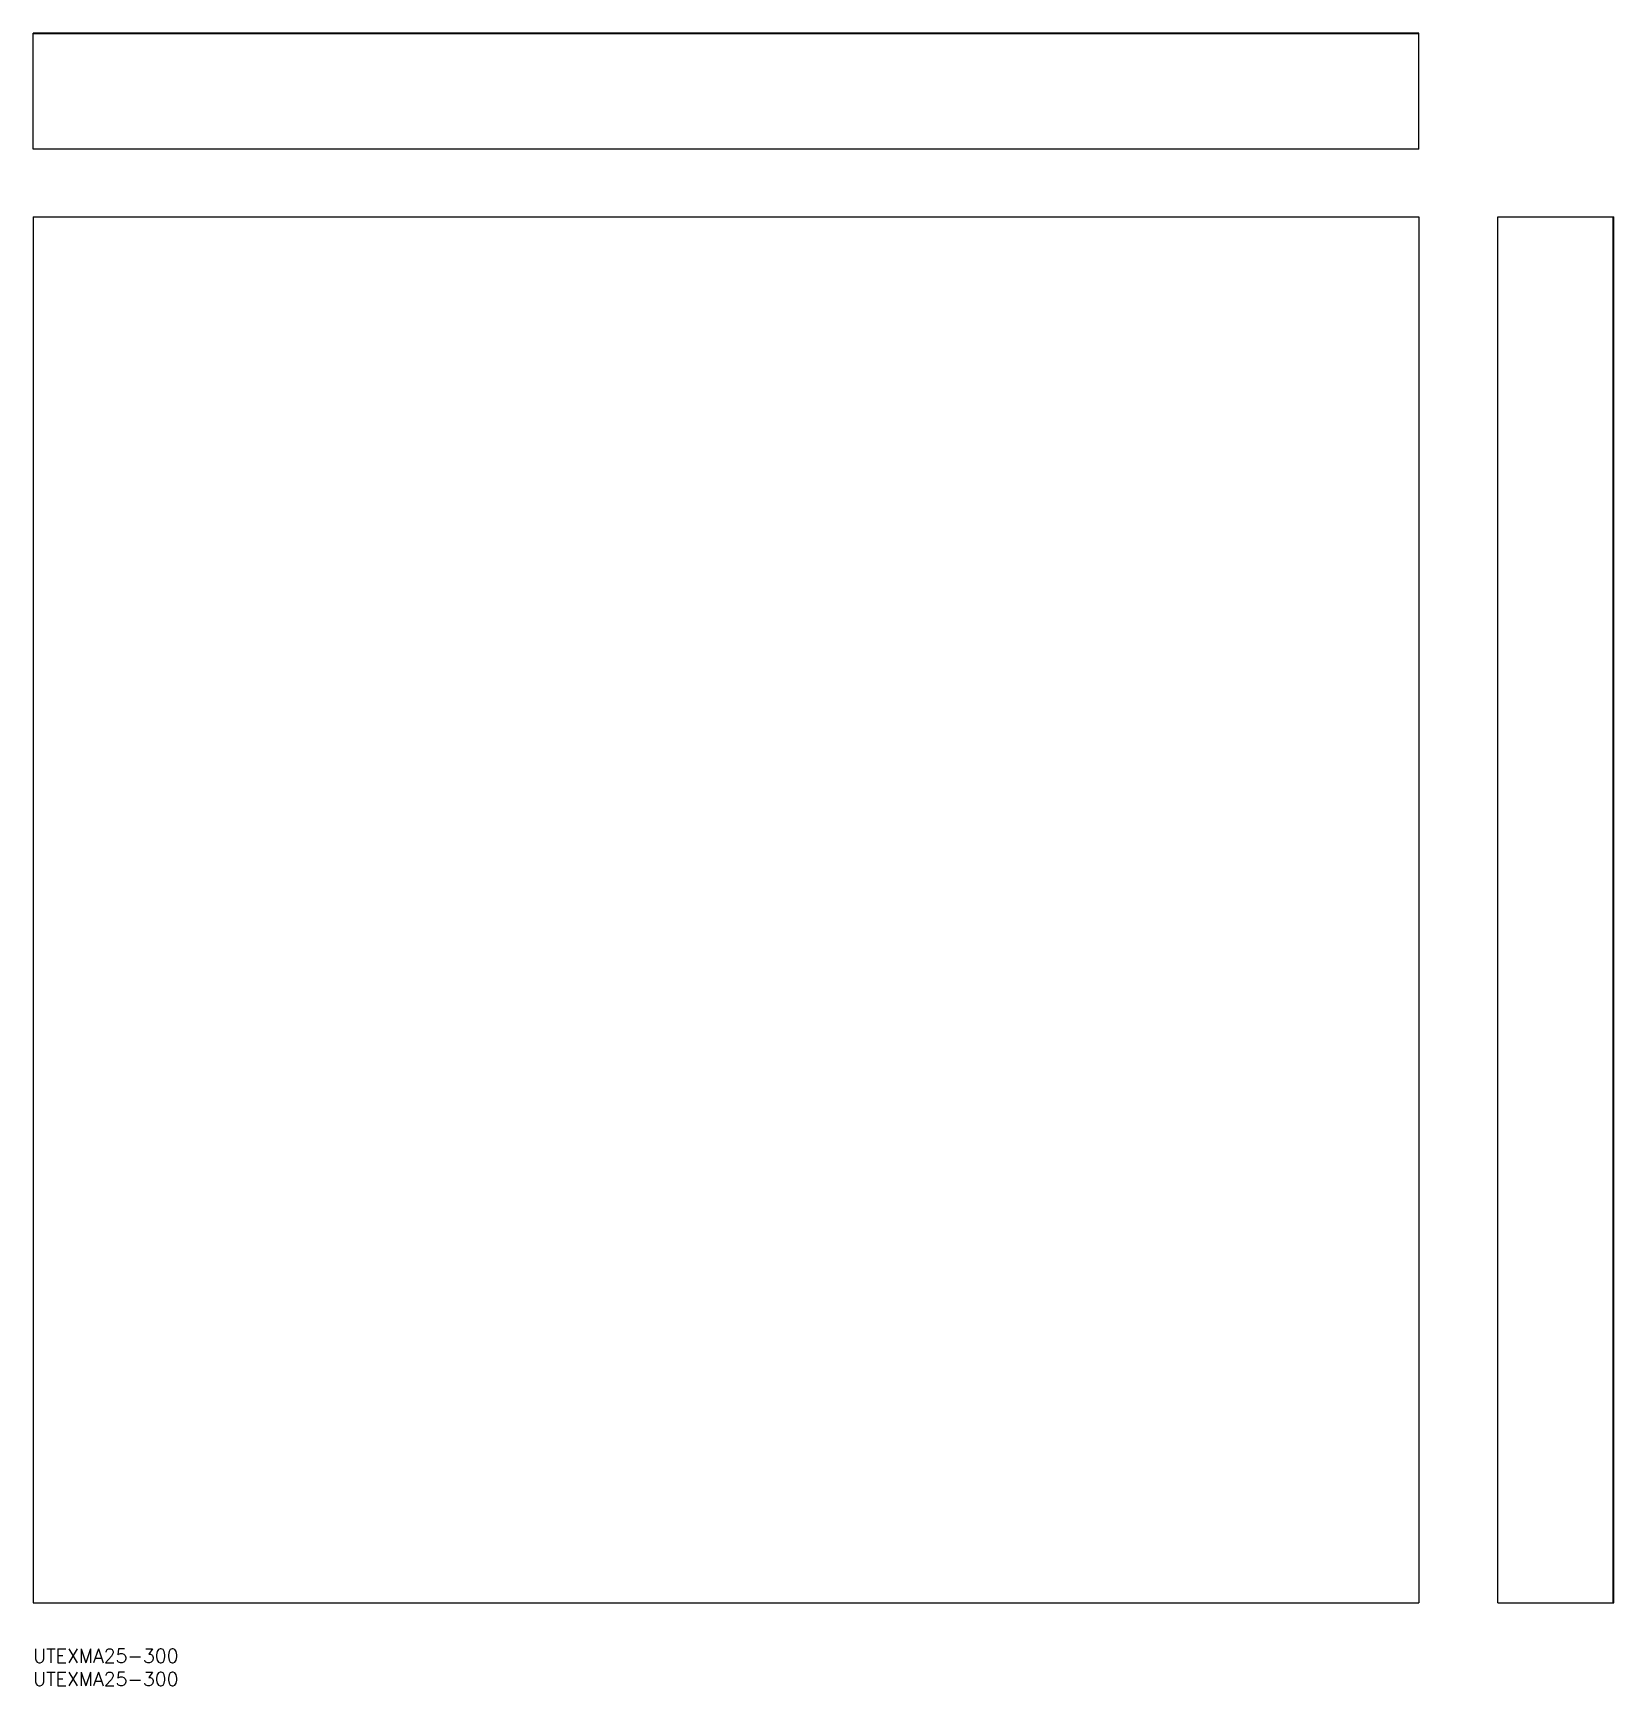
# Model space of a CAD drawing. Extents: x 0 to 342, y -8 to 350.
import ezdxf

# ---------------------------------------------------------------- set-up
doc = ezdxf.new("R2010")
doc.units = 0
doc.header["$LTSCALE"] = 0.5
doc.layers.add('MSM_CONTINUOUS', color=7, linetype='CONTINUOUS')
doc.layers.add('MSM_PART_NUMBER', color=7, linetype='CONTINUOUS')
doc.styles.get("Standard").update_dxf_attribs({"font": 'txt.shx', "height": 3, "bigfont": 'bigfont.shx'})

# ---------------------------------------------------------------- blocks, each defined once
blk = doc.blocks.new('*U10')
at = {"layer": 'MSM_PART_NUMBER'}
blk.add_text('UTEXMA25-300', height=3, dxfattribs=at).set_placement((0, -3))
blk = doc.blocks.new('*U11')
at = {"layer": 'MSM_PART_NUMBER'}
blk.add_text('UTEXMA25-300', height=3, dxfattribs=at).set_placement((0, -8))

msp = doc.modelspace()

# ---------------------------------------------------------------- linework, layer by layer
at = {"layer": 'MSM_CONTINUOUS'}
for p, q in [((0, 324.61), (0, 349.78)), ((300, 349.78), (0, 349.78)), ((300, 349.61), (0, 349.61)), ((300, 324.61), (300, 349.78)), ((300, 324.61), (0, 324.61)), ((0, 310), (0, 10)), ((0, 310), (300, 310)), ((300, 310), (300, 10)), ((317.08, 10), (317.08, 310)), ((317.08, 310), (342.25, 310)), ((342.08, 10), (342.08, 310)), ((342.25, 10), (342.25, 310)), ((0, 10), (300, 10)), ((317.08, 10), (342.25, 10))]:
    msp.add_line(p, q, dxfattribs=at)

# ---------------------------------------------------------------- block references
for name in ['*U10', '*U11']:
    msp.add_blockref(name, (0, 0), dxfattribs=at)

doc.saveas('drawing.dxf')
